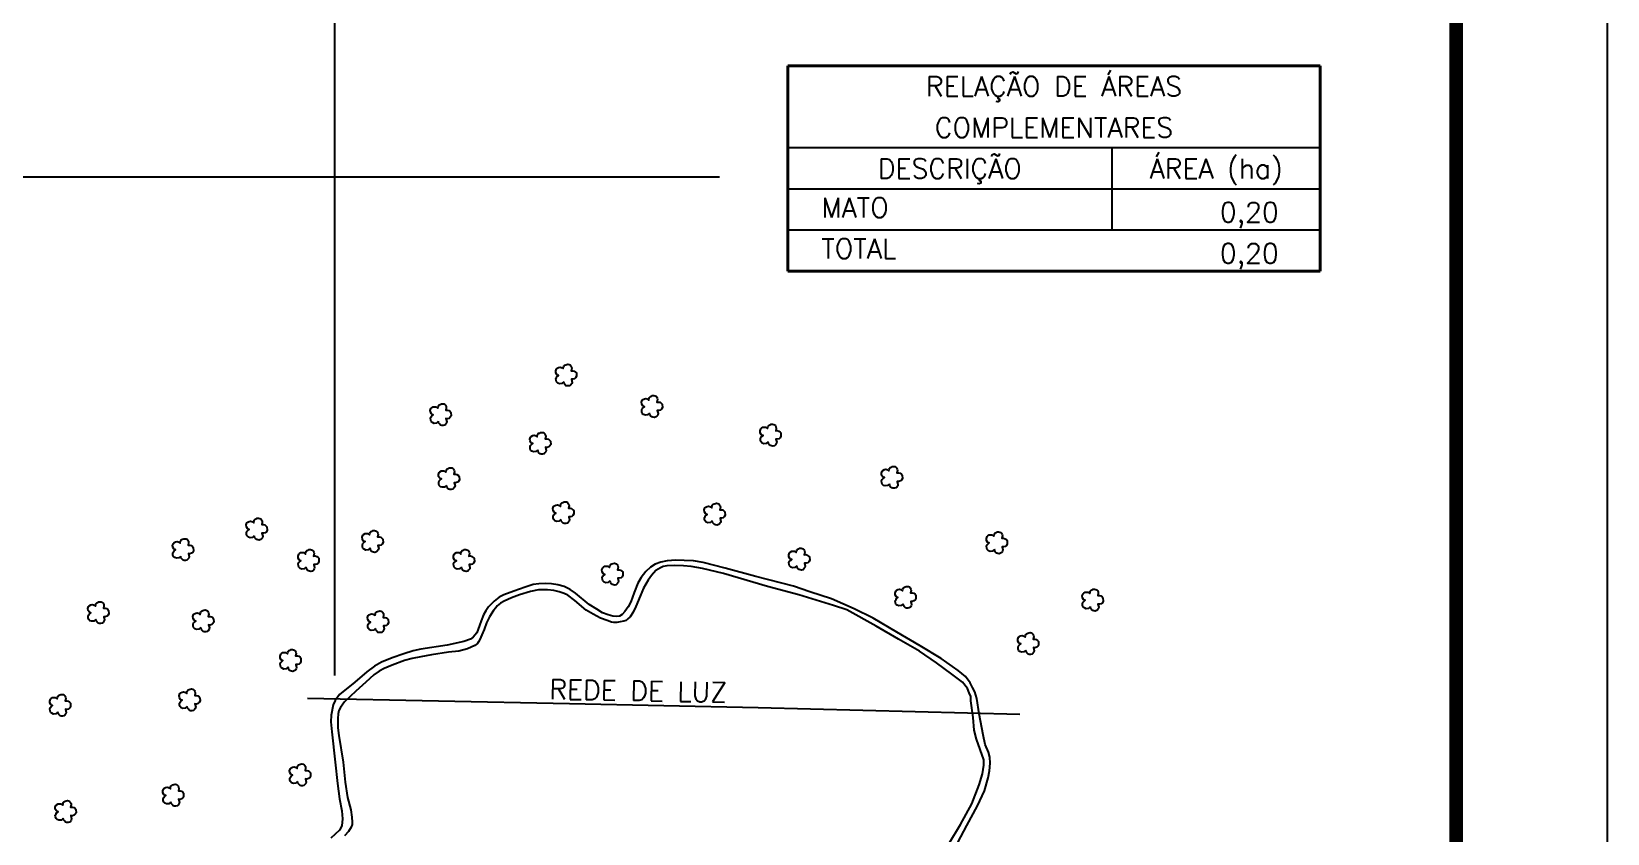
# Model space of a CAD drawing. Extents: x 758742 to 760842, y 7818487 to 7821457.
# Drawn here: x 759799 to 760842, y 7820266 to 7820796 of the extents above; entities that cross this region are included whole.
import ezdxf
from ezdxf.enums import TextEntityAlignment as Align

# ---------------------------------------------------------------- set-up
doc = ezdxf.new("R2010")
doc.units = 0
doc.header["$MEASUREMENT"] = 0
doc.linetypes.add('CONTINUO', pattern=[0])
doc.linetypes.add('LIN0', pattern=[0])
for name, color, linetype in [('0114000960', 1, 'Continuous'), ('0114000960008', 5, 'Continuous'), ('_SIMBOLO ARVORE', 118, 'Continuous'), ('MALHA', 8, 'Continuous'), ('MARGEM', 5, 'Continuous'), ('QUADRO_DE_AREAS_COMPLEMENTARES', 7, 'Continuous'), ('REDE_DE_LUZ', 6, 'Continuous')]:
    doc.layers.add(name, color=color, linetype=linetype)
doc.layers.add('TEXTO_DIVERSOS', color=7, linetype='Continuous', lineweight=5)
doc.styles.add('ROMANS', font='romans')
doc.styles.add('Simplex', font='simplex.shx')

msp = doc.modelspace()

# ---------------------------------------------------------------- linework, layer by layer
at = {"layer": '0114000960', "flags": 128}
msp.add_lwpolyline([(760410, 7820256.2), (760418, 7820271.1), (760424.9, 7820284.2), (760429.6, 7820294.2), (760432.1, 7820302.6), (760433, 7820307.3), (760433.3, 7820312.5), (760433.1, 7820316.4), (760432.2, 7820319.7), (760430.1, 7820324.8), (760428.8, 7820331.2), (760426.2, 7820345.1), (760424.6, 7820355.1), (760423.2, 7820359.6), (760421.8, 7820362.5), (760420.1, 7820365.6), (760417, 7820369.6), (760412.2, 7820373.6), (760401, 7820381.5), (760387.1, 7820389.9), (760371.7, 7820399.1), (760355.9, 7820408.2), (760343.4, 7820414.5), (760328.4, 7820421), (760314, 7820425.7), (760303.3, 7820429.4), (760278.3, 7820435.9), (760258.2, 7820441.3), (760243.6, 7820445.1), (760237.1, 7820446.2), (760231, 7820446.5), (760225.5, 7820446.6), (760219.8, 7820446.1), (760215.5, 7820445.2), (760211.9, 7820443.9), (760208.7, 7820442), (760205.7, 7820439.2), (760202.5, 7820435.2), (760200.4, 7820431.5), (760198, 7820425.2), (760195.7, 7820419), (760194, 7820415.8), (760191.7, 7820412.6), (760190, 7820410.8), (760188.2, 7820409.7), (760186.5, 7820409.4), (760183.9, 7820409.5), (760180.8, 7820410.4), (760177, 7820411.9), (760173.1, 7820414.3), (760168.2, 7820417.4), (760159.1, 7820424.7), (760155.5, 7820427.2), (760151.5, 7820429.1), (760147.5, 7820430.3), (760143.3, 7820430.9), (760139, 7820431.1), (760134.8, 7820431), (760131, 7820430.5), (760125.8, 7820428.8), (760118.2, 7820426.2), (760111.7, 7820423.7), (760108.7, 7820422.1), (760105.4, 7820419.5), (760101.6, 7820415.8), (760099.8, 7820413.1), (760098.2, 7820410.4), (760096.6, 7820406.6), (760095.5, 7820403.4), (760093.9, 7820398.6), (760091.5, 7820395.6), (760089.7, 7820394.4), (760085.3, 7820392.8), (760074.3, 7820390.4), (760056.7, 7820387.7), (760051.7, 7820386.6), (760045.5, 7820384.7), (760037.8, 7820382), (760030.7, 7820379.2), (760026.1, 7820376.6), (760021, 7820372.8), (760013.2, 7820366), (760003, 7820357.8), (760000.1, 7820353.9), (759998.8, 7820350.9), (759997.4, 7820344.1), (759997.2, 7820339.7), (759997.9, 7820333.1), (760000.2, 7820313.1), (760001.6, 7820298.9), (760002.9, 7820288.7), (760004.5, 7820280.9), (760005, 7820275.5), (760004.6, 7820270.9), (760003, 7820268), (759997.2, 7820262.7)], dxfattribs=at)
at = {"layer": '0114000960008', "linetype": 'ByBlock'}
msp.add_lwpolyline([(760406, 7820259), (760413.8, 7820271.8), (760421.2, 7820285.6), (760426.2, 7820298.1), (760428.4, 7820305.4), (760429.3, 7820311), (760429.1, 7820314.6), (760426.7, 7820321.5), (760424.4, 7820328.2), (760422.9, 7820334.2), (760422.2, 7820342.6), (760420.7, 7820353.5), (760420.5, 7820356.5), (760419.6, 7820358.9), (760418.3, 7820361.8), (760415.1, 7820365.9), (760408.1, 7820371.3), (760397.8, 7820378.8), (760386.6, 7820386.4), (760372.8, 7820394.4), (760358, 7820403), (760338.6, 7820413.8), (760329.7, 7820416.6), (760306.9, 7820423.7), (760286.1, 7820429.1), (760256.9, 7820437.8), (760243.2, 7820441.2), (760235.6, 7820442.5), (760230.5, 7820442.8), (760224.3, 7820443), (760219.4, 7820442.8), (760217, 7820442.4), (760215.3, 7820441.6), (760212.2, 7820439.7), (760209.3, 7820436.5), (760207.2, 7820433.5), (760204, 7820428.2), (760201.8, 7820422.8), (760199, 7820415.9), (760197.2, 7820412.2), (760195.2, 7820409.2), (760193.7, 7820407.8), (760192.5, 7820406.8), (760191, 7820406.3), (760188.7, 7820405.8), (760186.5, 7820405.4), (760184.5, 7820405.5), (760183, 7820405.7), (760180, 7820406.7), (760175.7, 7820408.2), (760170.8, 7820410.9), (760166.2, 7820413.5), (760158.7, 7820420), (760154, 7820423.5), (760151.5, 7820424.5), (760148.2, 7820425.7), (760144.7, 7820426.6), (760140.6, 7820427.1), (760137, 7820427.1), (760134.6, 7820426.9), (760129.4, 7820425.8), (760122, 7820423.7), (760116.8, 7820421.8), (760111.9, 7820419.6), (760109.4, 7820418.2), (760107.2, 7820416.5), (760106.3, 7820415.2), (760104.9, 7820413.3), (760102.3, 7820409.2), (760100.3, 7820405.1), (760098.7, 7820400.8), (760097.1, 7820397.3), (760095.9, 7820394.2), (760095, 7820392.7), (760094.2, 7820391.6), (760092.4, 7820390.1), (760087.6, 7820388), (760081.9, 7820386.5), (760075.1, 7820385.8), (760063.8, 7820384), (760056.7, 7820382.8), (760051, 7820381.7), (760046, 7820380.2), (760037.8, 7820377.2), (760032.5, 7820374.9), (760029.2, 7820373.3), (760025.8, 7820370.7), (760020.4, 7820366), (760013.9, 7820360.1), (760006.4, 7820352.9), (760003.7, 7820349.3), (760002.6, 7820347.2), (760002, 7820345), (760001.9, 7820342), (760001.9, 7820335.8), (760002.6, 7820330.6), (760005.5, 7820313.1), (760006.8, 7820299.8), (760008.3, 7820289.8), (760010.4, 7820281.5), (760011.1, 7820276.6), (760011.4, 7820273.4), (760011.4, 7820271.9), (760010.7, 7820270.1), (760009, 7820267.2), (760006.3, 7820264.3)], dxfattribs=at)
at = {"layer": '_SIMBOLO ARVORE', "linetype": 'CONTINUO'}
for points in [[(760151.3, 7820564.5, 0), (760150, 7820563.4, 0), (760148.5, 7820563.3, 0), (760147.3, 7820563.7, 0), (760146.5, 7820564.5, 0), (760146.2, 7820565.4, 0), (760146.1, 7820566.7, 0), (760146.5, 7820567.5, 0), (760147, 7820568.2, 0), (760147.9, 7820568.8, 0), (760147.3, 7820569, 0), (760146.8, 7820569.4, 0), (760146.1, 7820570.5, 0), (760146, 7820571.8, 0), (760146.5, 7820573.1, 0), (760147, 7820573.6, 0), (760147.9, 7820574.1, 0), (760148.9, 7820574.3, 0), (760149.6, 7820574.1, 0), (760150.3, 7820573.9, 0), (760150.9, 7820573.3, 0), (760151.1, 7820574.4, 0), (760151.3, 7820574.9, 0), (760151.8, 7820575.5, 0), (760152.6, 7820575.8, 0), (760153.3, 7820576.1, 0), (760154.1, 7820576.2, 0), (760154.9, 7820576.1, 0), (760155.6, 7820575.7, 0), (760156, 7820575.2, 0), (760156.4, 7820574.4, 0), (760156.6, 7820573.5, 0), (760156.2, 7820571.9, 0), (760157.4, 7820571.9, 0), (760158.3, 7820571.7, 0), (760159.2, 7820571, 0), (760159.7, 7820570.4, 0), (760159.8, 7820568.2, 0), (760159.2, 7820567.2, 0), (760158.5, 7820566.5, 0), (760157.4, 7820566.2, 0), (760156.4, 7820566.3, 0), (760156.9, 7820564.2, 0), (760156.7, 7820563.4, 0), (760156.1, 7820562.5, 0), (760155.4, 7820562, 0), (760154.5, 7820561.8, 0), (760153.5, 7820561.8, 0), (760152.8, 7820562, 0), (760152, 7820562.8, 0), (760151.5, 7820563.5, 0), (760151.3, 7820564.6, 0)], [(760068.3, 7820538.3, 0), (760067.1, 7820537.3, 0), (760065.5, 7820537.1, 0), (760064.4, 7820537.6, 0), (760063.6, 7820538.3, 0), (760063.3, 7820539.2, 0), (760063.2, 7820540.6, 0), (760063.6, 7820541.4, 0), (760064, 7820542, 0), (760065, 7820542.7, 0), (760064.4, 7820542.8, 0), (760063.8, 7820543.3, 0), (760063.1, 7820544.4, 0), (760063, 7820545.6, 0), (760063.5, 7820546.9, 0), (760064, 7820547.4, 0), (760064.9, 7820548, 0), (760065.9, 7820548.1, 0), (760066.7, 7820548, 0), (760067.3, 7820547.7, 0), (760068, 7820547.1, 0), (760068.2, 7820548.3, 0), (760068.4, 7820548.7, 0), (760068.9, 7820549.4, 0), (760069.6, 7820549.6, 0), (760070.4, 7820550, 0), (760071.2, 7820550.1, 0), (760072, 7820549.9, 0), (760072.6, 7820549.6, 0), (760073.1, 7820549.1, 0), (760073.5, 7820548.3, 0), (760073.6, 7820547.4, 0), (760073.3, 7820545.8, 0), (760074.4, 7820545.8, 0), (760075.3, 7820545.6, 0), (760076.2, 7820544.9, 0), (760076.7, 7820544.3, 0), (760076.8, 7820542.1, 0), (760076.3, 7820541.1, 0), (760075.6, 7820540.4, 0), (760074.4, 7820540.1, 0), (760073.4, 7820540.2, 0), (760074, 7820538.1, 0), (760073.7, 7820537.2, 0), (760073.1, 7820536.4, 0), (760072.5, 7820535.9, 0), (760071.5, 7820535.6, 0), (760070.6, 7820535.7, 0), (760069.9, 7820535.9, 0), (760069.1, 7820536.7, 0), (760068.5, 7820537.4, 0), (760068.4, 7820538.5, 0)], [(760208.1, 7820543.8, 0), (760206.8, 7820542.7, 0), (760205.3, 7820542.5, 0), (760204.1, 7820543, 0), (760203.3, 7820543.7, 0), (760203, 7820544.7, 0), (760202.9, 7820546, 0), (760203.3, 7820546.8, 0), (760203.8, 7820547.4, 0), (760204.7, 7820548.1, 0), (760204.1, 7820548.2, 0), (760203.6, 7820548.7, 0), (760202.9, 7820549.8, 0), (760202.8, 7820551, 0), (760203.3, 7820552.4, 0), (760203.8, 7820552.8, 0), (760204.7, 7820553.4, 0), (760205.7, 7820553.5, 0), (760206.5, 7820553.4, 0), (760207.1, 7820553.1, 0), (760207.7, 7820552.5, 0), (760207.9, 7820553.7, 0), (760208.1, 7820554.1, 0), (760208.6, 7820554.8, 0), (760209.4, 7820555.1, 0), (760210.1, 7820555.4, 0), (760210.9, 7820555.5, 0), (760211.7, 7820555.3, 0), (760212.4, 7820555, 0), (760212.8, 7820554.5, 0), (760213.2, 7820553.7, 0), (760213.4, 7820552.8, 0), (760213, 7820551.2, 0), (760214.2, 7820551.2, 0), (760215.1, 7820551, 0), (760216, 7820550.3, 0), (760216.5, 7820549.7, 0), (760216.6, 7820547.5, 0), (760216, 7820546.5, 0), (760215.3, 7820545.8, 0), (760214.2, 7820545.5, 0), (760213.2, 7820545.6, 0), (760213.7, 7820543.5, 0), (760213.5, 7820542.6, 0), (760212.9, 7820541.8, 0), (760212.2, 7820541.3, 0), (760211.3, 7820541, 0), (760210.3, 7820541.1, 0), (760209.6, 7820541.3, 0), (760208.8, 7820542.1, 0), (760208.3, 7820542.8, 0), (760208.1, 7820543.9, 0)], [(760134.2, 7820519.4, 0), (760132.9, 7820518.4, 0), (760131.3, 7820518.2, 0), (760130.2, 7820518.6, 0), (760129.4, 7820519.4, 0), (760129.1, 7820520.3, 0), (760129, 7820521.7, 0), (760129.4, 7820522.5, 0), (760129.9, 7820523.1, 0), (760130.8, 7820523.7, 0), (760130.2, 7820523.9, 0), (760129.6, 7820524.4, 0), (760129, 7820525.5, 0), (760128.8, 7820526.7, 0), (760129.3, 7820528, 0), (760129.8, 7820528.5, 0), (760130.8, 7820529.1, 0), (760131.7, 7820529.2, 0), (760132.5, 7820529.1, 0), (760133.1, 7820528.8, 0), (760133.8, 7820528.2, 0), (760134, 7820529.4, 0), (760134.2, 7820529.8, 0), (760134.7, 7820530.5, 0), (760135.4, 7820530.7, 0), (760136.2, 7820531.1, 0), (760137, 7820531.1, 0), (760137.8, 7820531, 0), (760138.4, 7820530.7, 0), (760138.9, 7820530.2, 0), (760139.3, 7820529.4, 0), (760139.5, 7820528.5, 0), (760139.1, 7820526.8, 0), (760140.2, 7820526.9, 0), (760141.2, 7820526.6, 0), (760142, 7820525.9, 0), (760142.5, 7820525.4, 0), (760142.7, 7820523.1, 0), (760142.1, 7820522.2, 0), (760141.4, 7820521.5, 0), (760140.3, 7820521.2, 0), (760139.3, 7820521.3, 0), (760139.8, 7820519.2, 0), (760139.5, 7820518.3, 0), (760138.9, 7820517.5, 0), (760138.3, 7820516.9, 0), (760137.3, 7820516.7, 0), (760136.4, 7820516.8, 0), (760135.7, 7820517, 0), (760134.9, 7820517.7, 0), (760134.4, 7820518.5, 0), (760134.2, 7820519.5, 0)], [(760286.5, 7820524.8, 0), (760285.3, 7820523.8, 0), (760283.7, 7820523.6, 0), (760282.6, 7820524, 0), (760281.8, 7820524.8, 0), (760281.4, 7820525.7, 0), (760281.4, 7820527.1, 0), (760281.8, 7820527.9, 0), (760282.2, 7820528.5, 0), (760283.2, 7820529.1, 0), (760282.6, 7820529.3, 0), (760282, 7820529.8, 0), (760281.3, 7820530.9, 0), (760281.2, 7820532.1, 0), (760281.7, 7820533.4, 0), (760282.2, 7820533.9, 0), (760283.1, 7820534.5, 0), (760284.1, 7820534.6, 0), (760284.9, 7820534.5, 0), (760285.5, 7820534.2, 0), (760286.2, 7820533.6, 0), (760286.4, 7820534.8, 0), (760286.6, 7820535.2, 0), (760287.1, 7820535.9, 0), (760287.8, 7820536.1, 0), (760288.6, 7820536.5, 0), (760289.4, 7820536.5, 0), (760290.2, 7820536.4, 0), (760290.8, 7820536.1, 0), (760291.3, 7820535.6, 0), (760291.7, 7820534.8, 0), (760291.8, 7820533.9, 0), (760291.5, 7820532.2, 0), (760292.6, 7820532.3, 0), (760293.5, 7820532, 0), (760294.4, 7820531.3, 0), (760294.9, 7820530.8, 0), (760295, 7820528.6, 0), (760294.5, 7820527.6, 0), (760293.8, 7820526.9, 0), (760292.6, 7820526.6, 0), (760291.6, 7820526.7, 0), (760292.2, 7820524.6, 0), (760291.9, 7820523.7, 0), (760291.3, 7820522.9, 0), (760290.7, 7820522.3, 0), (760289.7, 7820522.1, 0), (760288.8, 7820522.2, 0), (760288.1, 7820522.4, 0), (760287.3, 7820523.2, 0), (760286.7, 7820523.9, 0), (760286.6, 7820524.9, 0)], [(760366.8, 7820496.9, 0), (760365.5, 7820495.9, 0), (760364, 7820495.7, 0), (760362.8, 7820496.1, 0), (760362, 7820496.9, 0), (760361.7, 7820497.8, 0), (760361.6, 7820499.1, 0), (760362, 7820500, 0), (760362.5, 7820500.6, 0), (760363.4, 7820501.2, 0), (760362.8, 7820501.4, 0), (760362.2, 7820501.9, 0), (760361.6, 7820502.9, 0), (760361.5, 7820504.2, 0), (760361.9, 7820505.5, 0), (760362.4, 7820506, 0), (760363.4, 7820506.5, 0), (760364.4, 7820506.7, 0), (760365.1, 7820506.6, 0), (760365.8, 7820506.3, 0), (760366.4, 7820505.7, 0), (760366.6, 7820506.8, 0), (760366.8, 7820507.3, 0), (760367.3, 7820507.9, 0), (760368.1, 7820508.2, 0), (760368.8, 7820508.5, 0), (760369.6, 7820508.6, 0), (760370.4, 7820508.5, 0), (760371, 7820508.2, 0), (760371.5, 7820507.6, 0), (760371.9, 7820506.8, 0), (760372.1, 7820505.9, 0), (760371.7, 7820504.3, 0), (760372.8, 7820504.3, 0), (760373.8, 7820504.1, 0), (760374.7, 7820503.4, 0), (760375.1, 7820502.8, 0), (760375.3, 7820500.6, 0), (760374.7, 7820499.6, 0), (760374, 7820499, 0), (760372.9, 7820498.7, 0), (760371.9, 7820498.7, 0), (760372.4, 7820496.7, 0), (760372.2, 7820495.8, 0), (760371.6, 7820494.9, 0), (760370.9, 7820494.4, 0), (760370, 7820494.2, 0), (760369, 7820494.2, 0), (760368.3, 7820494.4, 0), (760367.5, 7820495.2, 0), (760367, 7820495.9, 0), (760366.8, 7820497, 0)], [(760073.8, 7820496, 0), (760072.5, 7820495, 0), (760070.9, 7820494.8, 0), (760069.8, 7820495.2, 0), (760069, 7820496, 0), (760068.7, 7820496.9, 0), (760068.6, 7820498.2, 0), (760069, 7820499.1, 0), (760069.5, 7820499.7, 0), (760070.4, 7820500.3, 0), (760069.8, 7820500.5, 0), (760069.2, 7820501, 0), (760068.5, 7820502, 0), (760068.4, 7820503.3, 0), (760068.9, 7820504.6, 0), (760069.4, 7820505.1, 0), (760070.4, 7820505.6, 0), (760071.3, 7820505.8, 0), (760072.1, 7820505.7, 0), (760072.7, 7820505.4, 0), (760073.4, 7820504.8, 0), (760073.6, 7820505.9, 0), (760073.8, 7820506.4, 0), (760074.3, 7820507, 0), (760075, 7820507.3, 0), (760075.8, 7820507.6, 0), (760076.6, 7820507.7, 0), (760077.4, 7820507.6, 0), (760078, 7820507.3, 0), (760078.5, 7820506.7, 0), (760078.9, 7820505.9, 0), (760079.1, 7820505, 0), (760078.7, 7820503.4, 0), (760079.8, 7820503.4, 0), (760080.7, 7820503.2, 0), (760081.6, 7820502.5, 0), (760082.1, 7820501.9, 0), (760082.3, 7820499.7, 0), (760081.7, 7820498.7, 0), (760081, 7820498.1, 0), (760079.8, 7820497.8, 0), (760078.8, 7820497.8, 0), (760079.4, 7820495.8, 0), (760079.1, 7820494.9, 0), (760078.5, 7820494, 0), (760077.9, 7820493.5, 0), (760076.9, 7820493.3, 0), (760076, 7820493.3, 0), (760075.3, 7820493.5, 0), (760074.5, 7820494.3, 0), (760074, 7820495, 0), (760073.8, 7820496.1, 0)], [(760149.5, 7820473.5, 0), (760148.2, 7820472.4, 0), (760146.7, 7820472.2, 0), (760145.5, 7820472.7, 0), (760144.7, 7820473.5, 0), (760144.4, 7820474.4, 0), (760144.3, 7820475.7, 0), (760144.7, 7820476.5, 0), (760145.2, 7820477.2, 0), (760146.1, 7820477.8, 0), (760145.5, 7820478, 0), (760145, 7820478.4, 0), (760144.3, 7820479.5, 0), (760144.2, 7820480.8, 0), (760144.6, 7820482.1, 0), (760145.2, 7820482.5, 0), (760146.1, 7820483.1, 0), (760147.1, 7820483.2, 0), (760147.8, 7820483.1, 0), (760148.5, 7820482.8, 0), (760149.1, 7820482.2, 0), (760149.3, 7820483.4, 0), (760149.5, 7820483.9, 0), (760150, 7820484.5, 0), (760150.8, 7820484.8, 0), (760151.5, 7820485.1, 0), (760152.3, 7820485.2, 0), (760153.1, 7820485.1, 0), (760153.7, 7820484.7, 0), (760154.2, 7820484.2, 0), (760154.6, 7820483.4, 0), (760154.8, 7820482.5, 0), (760154.4, 7820480.9, 0), (760155.5, 7820480.9, 0), (760156.5, 7820480.7, 0), (760157.4, 7820480, 0), (760157.9, 7820479.4, 0), (760158, 7820477.2, 0), (760157.4, 7820476.2, 0), (760156.7, 7820475.5, 0), (760155.6, 7820475.2, 0), (760154.6, 7820475.3, 0), (760155.1, 7820473.2, 0), (760154.9, 7820472.4, 0), (760154.3, 7820471.5, 0), (760153.6, 7820471, 0), (760152.7, 7820470.8, 0), (760151.7, 7820470.8, 0), (760151, 7820471, 0), (760150.2, 7820471.8, 0), (760149.7, 7820472.5, 0), (760149.5, 7820473.6, 0)], [(760249.6, 7820472.6, 0), (760248.3, 7820471.5, 0), (760246.7, 7820471.3, 0), (760245.6, 7820471.8, 0), (760244.8, 7820472.6, 0), (760244.5, 7820473.5, 0), (760244.4, 7820474.8, 0), (760244.8, 7820475.6, 0), (760245.3, 7820476.3, 0), (760246.2, 7820476.9, 0), (760245.6, 7820477.1, 0), (760245, 7820477.5, 0), (760244.4, 7820478.6, 0), (760244.2, 7820479.9, 0), (760244.7, 7820481.2, 0), (760245.2, 7820481.6, 0), (760246.2, 7820482.2, 0), (760247.1, 7820482.3, 0), (760247.9, 7820482.2, 0), (760248.5, 7820481.9, 0), (760249.2, 7820481.3, 0), (760249.4, 7820482.5, 0), (760249.6, 7820483, 0), (760250.1, 7820483.6, 0), (760250.9, 7820483.9, 0), (760251.6, 7820484.2, 0), (760252.4, 7820484.3, 0), (760253.2, 7820484.2, 0), (760253.8, 7820483.8, 0), (760254.3, 7820483.3, 0), (760254.7, 7820482.5, 0), (760254.9, 7820481.6, 0), (760254.5, 7820480, 0), (760255.6, 7820480, 0), (760256.6, 7820479.8, 0), (760257.4, 7820479.1, 0), (760257.9, 7820478.5, 0), (760258.1, 7820476.3, 0), (760257.5, 7820475.3, 0), (760256.8, 7820474.6, 0), (760255.7, 7820474.3, 0), (760254.7, 7820474.4, 0), (760255.2, 7820472.3, 0), (760254.9, 7820471.5, 0), (760254.3, 7820470.6, 0), (760253.7, 7820470.1, 0), (760252.7, 7820469.8, 0), (760251.8, 7820469.9, 0), (760251.1, 7820470.1, 0), (760250.3, 7820470.9, 0), (760249.8, 7820471.6, 0), (760249.6, 7820472.7, 0)], [(759946.6, 7820462.7, 0), (759945.4, 7820461.6, 0), (759943.8, 7820461.4, 0), (759942.7, 7820461.9, 0), (759941.9, 7820462.7, 0), (759941.5, 7820463.6, 0), (759941.4, 7820464.9, 0), (759941.9, 7820465.7, 0), (759942.3, 7820466.3, 0), (759943.2, 7820467, 0), (759942.7, 7820467.1, 0), (759942.1, 7820467.6, 0), (759941.4, 7820468.7, 0), (759941.3, 7820469.9, 0), (759941.8, 7820471.3, 0), (759942.3, 7820471.7, 0), (759943.2, 7820472.3, 0), (759944.2, 7820472.4, 0), (759945, 7820472.3, 0), (759945.6, 7820472, 0), (759946.3, 7820471.4, 0), (759946.5, 7820472.6, 0), (759946.6, 7820473, 0), (759947.2, 7820473.7, 0), (759947.9, 7820474, 0), (759948.6, 7820474.3, 0), (759949.5, 7820474.4, 0), (759950.2, 7820474.2, 0), (759950.9, 7820473.9, 0), (759951.4, 7820473.4, 0), (759951.8, 7820472.6, 0), (759951.9, 7820471.7, 0), (759951.6, 7820470.1, 0), (759952.7, 7820470.1, 0), (759953.6, 7820469.9, 0), (759954.5, 7820469.2, 0), (759955, 7820468.6, 0), (759955.1, 7820466.4, 0), (759954.6, 7820465.4, 0), (759953.9, 7820464.7, 0), (759952.7, 7820464.4, 0), (759951.7, 7820464.5, 0), (759952.2, 7820462.4, 0), (759952, 7820461.5, 0), (759951.4, 7820460.7, 0), (759950.7, 7820460.2, 0), (759949.8, 7820459.9, 0), (759948.9, 7820460, 0), (759948.2, 7820460.2, 0), (759947.4, 7820461, 0), (759946.8, 7820461.7, 0), (759946.7, 7820462.8, 0)], [(760023.3, 7820454.5, 0), (760022, 7820453.5, 0), (760020.4, 7820453.3, 0), (760019.3, 7820453.8, 0), (760018.5, 7820454.5, 0), (760018.2, 7820455.4, 0), (760018.1, 7820456.8, 0), (760018.5, 7820457.6, 0), (760019, 7820458.2, 0), (760019.9, 7820458.9, 0), (760019.3, 7820459, 0), (760018.7, 7820459.5, 0), (760018.1, 7820460.6, 0), (760017.9, 7820461.8, 0), (760018.4, 7820463.1, 0), (760018.9, 7820463.6, 0), (760019.9, 7820464.2, 0), (760020.8, 7820464.3, 0), (760021.6, 7820464.2, 0), (760022.2, 7820463.9, 0), (760022.9, 7820463.3, 0), (760023.1, 7820464.5, 0), (760023.3, 7820464.9, 0), (760023.8, 7820465.6, 0), (760024.5, 7820465.8, 0), (760025.3, 7820466.2, 0), (760026.1, 7820466.3, 0), (760026.9, 7820466.1, 0), (760027.5, 7820465.8, 0), (760028, 7820465.3, 0), (760028.4, 7820464.5, 0), (760028.6, 7820463.6, 0), (760028.2, 7820462, 0), (760029.3, 7820462, 0), (760030.3, 7820461.8, 0), (760031.1, 7820461.1, 0), (760031.6, 7820460.5, 0), (760031.8, 7820458.3, 0), (760031.2, 7820457.3, 0), (760030.5, 7820456.6, 0), (760029.4, 7820456.3, 0), (760028.4, 7820456.4, 0), (760028.9, 7820454.3, 0), (760028.6, 7820453.4, 0), (760028, 7820452.6, 0), (760027.4, 7820452.1, 0), (760026.4, 7820451.8, 0), (760025.5, 7820451.9, 0), (760024.8, 7820452.1, 0), (760024, 7820452.9, 0), (760023.5, 7820453.6, 0), (760023.3, 7820454.7, 0)], [(759897.9, 7820449.1, 0), (759896.7, 7820448.1, 0), (759895.1, 7820447.9, 0), (759894, 7820448.4, 0), (759893.2, 7820449.1, 0), (759892.8, 7820450, 0), (759892.8, 7820451.4, 0), (759893.2, 7820452.2, 0), (759893.6, 7820452.8, 0), (759894.6, 7820453.4, 0), (759894, 7820453.6, 0), (759893.4, 7820454.1, 0), (759892.7, 7820455.2, 0), (759892.6, 7820456.4, 0), (759893.1, 7820457.7, 0), (759893.6, 7820458.2, 0), (759894.5, 7820458.8, 0), (759895.5, 7820458.9, 0), (759896.3, 7820458.8, 0), (759896.9, 7820458.5, 0), (759897.6, 7820457.9, 0), (759897.8, 7820459.1, 0), (759898, 7820459.5, 0), (759898.5, 7820460.2, 0), (759899.2, 7820460.4, 0), (759900, 7820460.8, 0), (759900.8, 7820460.8, 0), (759901.6, 7820460.7, 0), (759902.2, 7820460.4, 0), (759902.7, 7820459.9, 0), (759903.1, 7820459.1, 0), (759903.2, 7820458.2, 0), (759902.9, 7820456.6, 0), (759904, 7820456.6, 0), (759904.9, 7820456.3, 0), (759905.8, 7820455.6, 0), (759906.3, 7820455.1, 0), (759906.4, 7820452.9, 0), (759905.9, 7820451.9, 0), (759905.2, 7820451.2, 0), (759904, 7820450.9, 0), (759903, 7820451, 0), (759903.6, 7820448.9, 0), (759903.3, 7820448, 0), (759902.7, 7820447.2, 0), (759902.1, 7820446.7, 0), (759901.1, 7820446.4, 0), (759900.2, 7820446.5, 0), (759899.5, 7820446.7, 0), (759898.7, 7820447.5, 0), (759898.1, 7820448.2, 0), (759898, 7820449.2, 0)], [(760436.2, 7820453.6, 0), (760435, 7820452.6, 0), (760433.4, 7820452.4, 0), (760432.2, 7820452.9, 0), (760431.4, 7820453.6, 0), (760431.1, 7820454.5, 0), (760431, 7820455.9, 0), (760431.5, 7820456.7, 0), (760431.9, 7820457.3, 0), (760432.8, 7820458, 0), (760432.2, 7820458.1, 0), (760431.7, 7820458.6, 0), (760431, 7820459.7, 0), (760430.9, 7820460.9, 0), (760431.4, 7820462.2, 0), (760431.9, 7820462.7, 0), (760432.8, 7820463.3, 0), (760433.8, 7820463.4, 0), (760434.6, 7820463.3, 0), (760435.2, 7820463, 0), (760435.9, 7820462.4, 0), (760436.1, 7820463.6, 0), (760436.2, 7820464, 0), (760436.7, 7820464.7, 0), (760437.5, 7820464.9, 0), (760438.2, 7820465.3, 0), (760439, 7820465.3, 0), (760439.8, 7820465.2, 0), (760440.5, 7820464.9, 0), (760440.9, 7820464.4, 0), (760441.3, 7820463.6, 0), (760441.5, 7820462.7, 0), (760441.1, 7820461.1, 0), (760442.3, 7820461.1, 0), (760443.2, 7820460.8, 0), (760444.1, 7820460.2, 0), (760444.6, 7820459.6, 0), (760444.7, 7820457.4, 0), (760444.2, 7820456.4, 0), (760443.4, 7820455.7, 0), (760442.3, 7820455.4, 0), (760441.3, 7820455.5, 0), (760441.8, 7820453.4, 0), (760441.6, 7820452.5, 0), (760441, 7820451.7, 0), (760440.3, 7820451.2, 0), (760439.4, 7820450.9, 0), (760438.5, 7820451, 0), (760437.8, 7820451.2, 0), (760437, 7820452, 0), (760436.4, 7820452.7, 0), (760436.2, 7820453.8, 0)], [(759980.9, 7820441.9, 0), (759979.6, 7820440.9, 0), (759978.1, 7820440.7, 0), (759976.9, 7820441.1, 0), (759976.1, 7820441.9, 0), (759975.8, 7820442.8, 0), (759975.7, 7820444.2, 0), (759976.1, 7820445, 0), (759976.6, 7820445.6, 0), (759977.5, 7820446.2, 0), (759976.9, 7820446.4, 0), (759976.4, 7820446.9, 0), (759975.7, 7820448, 0), (759975.6, 7820449.2, 0), (759976, 7820450.5, 0), (759976.6, 7820451, 0), (759977.5, 7820451.6, 0), (759978.5, 7820451.7, 0), (759979.2, 7820451.6, 0), (759979.9, 7820451.3, 0), (759980.5, 7820450.7, 0), (759980.7, 7820451.9, 0), (759980.9, 7820452.3, 0), (759981.4, 7820453, 0), (759982.2, 7820453.2, 0), (759982.9, 7820453.6, 0), (759983.7, 7820453.6, 0), (759984.5, 7820453.5, 0), (759985.1, 7820453.2, 0), (759985.6, 7820452.7, 0), (759986, 7820451.9, 0), (759986.2, 7820451, 0), (759985.8, 7820449.3, 0), (759986.9, 7820449.4, 0), (759987.9, 7820449.1, 0), (759988.8, 7820448.4, 0), (759989.3, 7820447.9, 0), (759989.4, 7820445.7, 0), (759988.8, 7820444.7, 0), (759988.1, 7820444, 0), (759987, 7820443.7, 0), (759986, 7820443.8, 0), (759986.5, 7820441.7, 0), (759986.3, 7820440.8, 0), (759985.7, 7820440, 0), (759985, 7820439.4, 0), (759984.1, 7820439.2, 0), (759983.1, 7820439.3, 0), (759982.4, 7820439.5, 0), (759981.6, 7820440.3, 0), (759981.1, 7820441, 0), (759980.9, 7820442, 0)], [(760083.7, 7820441.9, 0), (760082.4, 7820440.9, 0), (760080.8, 7820440.7, 0), (760079.7, 7820441.1, 0), (760078.9, 7820441.9, 0), (760078.6, 7820442.8, 0), (760078.5, 7820444.2, 0), (760078.9, 7820445, 0), (760079.4, 7820445.6, 0), (760080.3, 7820446.2, 0), (760079.7, 7820446.4, 0), (760079.1, 7820446.9, 0), (760078.5, 7820448, 0), (760078.3, 7820449.2, 0), (760078.8, 7820450.5, 0), (760079.3, 7820451, 0), (760080.3, 7820451.6, 0), (760081.2, 7820451.7, 0), (760082, 7820451.6, 0), (760082.6, 7820451.3, 0), (760083.3, 7820450.7, 0), (760083.5, 7820451.9, 0), (760083.7, 7820452.3, 0), (760084.2, 7820453, 0), (760085, 7820453.2, 0), (760085.7, 7820453.6, 0), (760086.5, 7820453.6, 0), (760087.3, 7820453.5, 0), (760087.9, 7820453.2, 0), (760088.4, 7820452.7, 0), (760088.8, 7820451.9, 0), (760089, 7820451, 0), (760088.6, 7820449.3, 0), (760089.7, 7820449.4, 0), (760090.7, 7820449.1, 0), (760091.5, 7820448.4, 0), (760092, 7820447.9, 0), (760092.2, 7820445.7, 0), (760091.6, 7820444.7, 0), (760090.9, 7820444, 0), (760089.8, 7820443.7, 0), (760088.8, 7820443.8, 0), (760089.3, 7820441.7, 0), (760089.1, 7820440.8, 0), (760088.4, 7820440, 0), (760087.8, 7820439.4, 0), (760086.8, 7820439.2, 0), (760085.9, 7820439.3, 0), (760085.2, 7820439.5, 0), (760084.4, 7820440.3, 0), (760083.9, 7820441, 0), (760083.7, 7820442, 0)], [(760305.5, 7820442.8, 0), (760304.2, 7820441.8, 0), (760302.6, 7820441.6, 0), (760301.5, 7820442, 0), (760300.7, 7820442.8, 0), (760300.4, 7820443.7, 0), (760300.3, 7820445.1, 0), (760300.7, 7820445.9, 0), (760301.2, 7820446.5, 0), (760302.1, 7820447.1, 0), (760301.5, 7820447.3, 0), (760300.9, 7820447.8, 0), (760300.3, 7820448.9, 0), (760300.1, 7820450.1, 0), (760300.6, 7820451.4, 0), (760301.1, 7820451.9, 0), (760302.1, 7820452.5, 0), (760303, 7820452.6, 0), (760303.8, 7820452.5, 0), (760304.4, 7820452.2, 0), (760305.1, 7820451.6, 0), (760305.3, 7820452.8, 0), (760305.5, 7820453.2, 0), (760306, 7820453.9, 0), (760306.8, 7820454.1, 0), (760307.5, 7820454.5, 0), (760308.3, 7820454.5, 0), (760309.1, 7820454.4, 0), (760309.7, 7820454.1, 0), (760310.2, 7820453.6, 0), (760310.6, 7820452.8, 0), (760310.8, 7820451.9, 0), (760310.4, 7820450.2, 0), (760311.5, 7820450.3, 0), (760312.5, 7820450, 0), (760313.3, 7820449.3, 0), (760313.8, 7820448.8, 0), (760314, 7820446.6, 0), (760313.4, 7820445.6, 0), (760312.7, 7820444.9, 0), (760311.6, 7820444.6, 0), (760310.6, 7820444.7, 0), (760311.1, 7820442.6, 0), (760310.9, 7820441.7, 0), (760310.2, 7820440.9, 0), (760309.6, 7820440.3, 0), (760308.6, 7820440.1, 0), (760307.7, 7820440.2, 0), (760307, 7820440.4, 0), (760306.2, 7820441.2, 0), (760305.7, 7820441.9, 0), (760305.5, 7820442.9, 0)], [(760181.9, 7820432.9, 0), (760180.7, 7820431.9, 0), (760179.1, 7820431.7, 0), (760178, 7820432.1, 0), (760177.2, 7820432.9, 0), (760176.9, 7820433.8, 0), (760176.8, 7820435.1, 0), (760177.2, 7820436, 0), (760177.7, 7820436.6, 0), (760178.6, 7820437.2, 0), (760178, 7820437.4, 0), (760177.4, 7820437.9, 0), (760176.7, 7820438.9, 0), (760176.6, 7820440.2, 0), (760177.1, 7820441.5, 0), (760177.6, 7820442, 0), (760178.5, 7820442.6, 0), (760179.5, 7820442.7, 0), (760180.3, 7820442.6, 0), (760180.9, 7820442.3, 0), (760181.6, 7820441.7, 0), (760181.8, 7820442.8, 0), (760182, 7820443.3, 0), (760182.5, 7820443.9, 0), (760183.2, 7820444.2, 0), (760184, 7820444.5, 0), (760184.8, 7820444.6, 0), (760185.6, 7820444.5, 0), (760186.2, 7820444.2, 0), (760186.7, 7820443.7, 0), (760187.1, 7820442.9, 0), (760187.3, 7820441.9, 0), (760186.9, 7820440.3, 0), (760188, 7820440.3, 0), (760188.9, 7820440.1, 0), (760189.8, 7820439.4, 0), (760190.3, 7820438.9, 0), (760190.4, 7820436.6, 0), (760189.9, 7820435.6, 0), (760189.2, 7820435, 0), (760188, 7820434.7, 0), (760187, 7820434.8, 0), (760187.6, 7820432.7, 0), (760187.3, 7820431.8, 0), (760186.7, 7820431, 0), (760186.1, 7820430.4, 0), (760185.1, 7820430.2, 0), (760184.2, 7820430.3, 0), (760183.5, 7820430.5, 0), (760182.7, 7820431.2, 0), (760182.2, 7820432, 0), (760182, 7820433, 0)], [(760375.8, 7820417.6, 0), (760374.6, 7820416.6, 0), (760373, 7820416.4, 0), (760371.8, 7820416.8, 0), (760371, 7820417.6, 0), (760370.7, 7820418.5, 0), (760370.6, 7820419.8, 0), (760371.1, 7820420.7, 0), (760371.5, 7820421.3, 0), (760372.4, 7820421.9, 0), (760371.8, 7820422.1, 0), (760371.3, 7820422.6, 0), (760370.6, 7820423.6, 0), (760370.5, 7820424.9, 0), (760371, 7820426.2, 0), (760371.5, 7820426.7, 0), (760372.4, 7820427.2, 0), (760373.4, 7820427.4, 0), (760374.2, 7820427.3, 0), (760374.8, 7820427, 0), (760375.4, 7820426.4, 0), (760375.6, 7820427.5, 0), (760375.8, 7820428, 0), (760376.3, 7820428.6, 0), (760377.1, 7820428.9, 0), (760377.8, 7820429.2, 0), (760378.6, 7820429.3, 0), (760379.4, 7820429.2, 0), (760380.1, 7820428.9, 0), (760380.5, 7820428.4, 0), (760380.9, 7820427.5, 0), (760381.1, 7820426.6, 0), (760380.7, 7820425, 0), (760381.9, 7820425, 0), (760382.8, 7820424.8, 0), (760383.7, 7820424.1, 0), (760384.2, 7820423.5, 0), (760384.3, 7820421.3, 0), (760383.8, 7820420.3, 0), (760383, 7820419.7, 0), (760381.9, 7820419.4, 0), (760380.9, 7820419.4, 0), (760381.4, 7820417.4, 0), (760381.2, 7820416.5, 0), (760380.6, 7820415.6, 0), (760379.9, 7820415.1, 0), (760379, 7820414.9, 0), (760378, 7820414.9, 0), (760377.3, 7820415.1, 0), (760376.5, 7820415.9, 0), (760376, 7820416.6, 0), (760375.8, 7820417.7, 0)], [(760499.6, 7820415.7, 0), (760498.4, 7820414.7, 0), (760496.8, 7820414.5, 0), (760495.7, 7820415, 0), (760494.9, 7820415.7, 0), (760494.5, 7820416.6, 0), (760494.4, 7820418, 0), (760494.9, 7820418.8, 0), (760495.3, 7820419.4, 0), (760496.2, 7820420.1, 0), (760495.7, 7820420.2, 0), (760495.1, 7820420.7, 0), (760494.4, 7820421.8, 0), (760494.3, 7820423, 0), (760494.8, 7820424.4, 0), (760495.3, 7820424.8, 0), (760496.2, 7820425.4, 0), (760497.2, 7820425.5, 0), (760498, 7820425.4, 0), (760498.6, 7820425.1, 0), (760499.3, 7820424.5, 0), (760499.5, 7820425.7, 0), (760499.6, 7820426.1, 0), (760500.1, 7820426.8, 0), (760500.9, 7820427.1, 0), (760501.6, 7820427.4, 0), (760502.5, 7820427.5, 0), (760503.2, 7820427.3, 0), (760503.9, 7820427, 0), (760504.3, 7820426.5, 0), (760504.8, 7820425.7, 0), (760504.9, 7820424.8, 0), (760504.5, 7820423.2, 0), (760505.7, 7820423.2, 0), (760506.6, 7820423, 0), (760507.5, 7820422.3, 0), (760508, 7820421.7, 0), (760508.1, 7820419.5, 0), (760507.6, 7820418.5, 0), (760506.8, 7820417.8, 0), (760505.7, 7820417.5, 0), (760504.7, 7820417.6, 0), (760505.2, 7820415.5, 0), (760505, 7820414.6, 0), (760504.4, 7820413.8, 0), (760503.7, 7820413.3, 0), (760502.8, 7820413, 0), (760501.9, 7820413.1, 0), (760501.2, 7820413.3, 0), (760500.4, 7820414.1, 0), (760499.8, 7820414.8, 0), (760499.7, 7820415.9, 0)], [(759841.9, 7820407.4, 0), (759840.6, 7820406.3, 0), (759839, 7820406.2, 0), (759837.9, 7820406.6, 0), (759837.1, 7820407.4, 0), (759836.8, 7820408.3, 0), (759836.7, 7820409.6, 0), (759837.1, 7820410.5, 0), (759837.6, 7820411.1, 0), (759838.5, 7820411.7, 0), (759837.9, 7820411.9, 0), (759837.3, 7820412.4, 0), (759836.7, 7820413.4, 0), (759836.5, 7820414.7, 0), (759837, 7820416, 0), (759837.5, 7820416.5, 0), (759838.5, 7820417, 0), (759839.4, 7820417.2, 0), (759840.2, 7820417, 0), (759840.8, 7820416.8, 0), (759841.5, 7820416.2, 0), (759841.7, 7820417.3, 0), (759841.9, 7820417.8, 0), (759842.4, 7820418.4, 0), (759843.1, 7820418.7, 0), (759843.9, 7820419, 0), (759844.7, 7820419.1, 0), (759845.5, 7820419, 0), (759846.1, 7820418.6, 0), (759846.6, 7820418.1, 0), (759847, 7820417.3, 0), (759847.2, 7820416.4, 0), (759846.8, 7820414.8, 0), (759847.9, 7820414.8, 0), (759848.9, 7820414.6, 0), (759849.7, 7820413.9, 0), (759850.2, 7820413.3, 0), (759850.4, 7820411.1, 0), (759849.8, 7820410.1, 0), (759849.1, 7820409.5, 0), (759848, 7820409.1, 0), (759847, 7820409.2, 0), (759847.5, 7820407.2, 0), (759847.2, 7820406.3, 0), (759846.6, 7820405.4, 0), (759846, 7820404.9, 0), (759845, 7820404.7, 0), (759844.1, 7820404.7, 0), (759843.4, 7820404.9, 0), (759842.6, 7820405.7, 0), (759842.1, 7820406.4, 0), (759841.9, 7820407.5, 0)], [(759911.3, 7820402, 0), (759910, 7820400.9, 0), (759908.5, 7820400.8, 0), (759907.3, 7820401.2, 0), (759906.5, 7820402, 0), (759906.2, 7820402.9, 0), (759906.1, 7820404.2, 0), (759906.5, 7820405.1, 0), (759907, 7820405.7, 0), (759907.9, 7820406.3, 0), (759907.3, 7820406.5, 0), (759906.8, 7820406.9, 0), (759906.1, 7820408, 0), (759906, 7820409.3, 0), (759906.5, 7820410.6, 0), (759907, 7820411.1, 0), (759907.9, 7820411.6, 0), (759908.9, 7820411.8, 0), (759909.6, 7820411.6, 0), (759910.3, 7820411.4, 0), (759910.9, 7820410.8, 0), (759911.1, 7820411.9, 0), (759911.3, 7820412.4, 0), (759911.8, 7820413, 0), (759912.6, 7820413.3, 0), (759913.3, 7820413.6, 0), (759914.1, 7820413.7, 0), (759914.9, 7820413.6, 0), (759915.6, 7820413.2, 0), (759916, 7820412.7, 0), (759916.4, 7820411.9, 0), (759916.6, 7820411, 0), (759916.2, 7820409.4, 0), (759917.4, 7820409.4, 0), (759918.3, 7820409.2, 0), (759919.2, 7820408.5, 0), (759919.7, 7820407.9, 0), (759919.8, 7820405.7, 0), (759919.2, 7820404.7, 0), (759918.5, 7820404, 0), (759917.4, 7820403.7, 0), (759916.4, 7820403.8, 0), (759916.9, 7820401.8, 0), (759916.7, 7820400.9, 0), (759916.1, 7820400, 0), (759915.4, 7820399.5, 0), (759914.5, 7820399.3, 0), (759913.5, 7820399.3, 0), (759912.8, 7820399.5, 0), (759912, 7820400.3, 0), (759911.5, 7820401, 0), (759911.3, 7820402.1, 0)], [(760026.9, 7820401.4, 0), (760025.6, 7820400.3, 0), (760024, 7820400.2, 0), (760022.9, 7820400.6, 0), (760022.1, 7820401.4, 0), (760021.8, 7820402.3, 0), (760021.7, 7820403.6, 0), (760022.1, 7820404.5, 0), (760022.6, 7820405.1, 0), (760023.5, 7820405.7, 0), (760022.9, 7820405.9, 0), (760022.3, 7820406.3, 0), (760021.7, 7820407.4, 0), (760021.5, 7820408.7, 0), (760022, 7820410, 0), (760022.5, 7820410.5, 0), (760023.5, 7820411, 0), (760024.4, 7820411.2, 0), (760025.2, 7820411, 0), (760025.8, 7820410.8, 0), (760026.5, 7820410.2, 0), (760026.7, 7820411.3, 0), (760026.9, 7820411.8, 0), (760027.4, 7820412.4, 0), (760028.1, 7820412.7, 0), (760028.9, 7820413, 0), (760029.7, 7820413.1, 0), (760030.5, 7820413, 0), (760031.1, 7820412.6, 0), (760031.6, 7820412.1, 0), (760032, 7820411.3, 0), (760032.2, 7820410.4, 0), (760031.8, 7820408.8, 0), (760032.9, 7820408.8, 0), (760033.9, 7820408.6, 0), (760034.7, 7820407.9, 0), (760035.2, 7820407.3, 0), (760035.4, 7820405.1, 0), (760034.8, 7820404.1, 0), (760034.1, 7820403.4, 0), (760033, 7820403.1, 0), (760032, 7820403.2, 0), (760032.5, 7820401.2, 0), (760032.2, 7820400.3, 0), (760031.6, 7820399.4, 0), (760031, 7820398.9, 0), (760030, 7820398.7, 0), (760029.1, 7820398.7, 0), (760028.4, 7820398.9, 0), (760027.6, 7820399.7, 0), (760027.1, 7820400.4, 0), (760026.9, 7820401.5, 0)], [(760456.9, 7820387, 0), (760455.7, 7820385.9, 0), (760454.1, 7820385.7, 0), (760453, 7820386.2, 0), (760452.2, 7820387, 0), (760451.9, 7820387.9, 0), (760451.8, 7820389.2, 0), (760452.2, 7820390, 0), (760452.7, 7820390.7, 0), (760453.6, 7820391.3, 0), (760453, 7820391.5, 0), (760452.4, 7820391.9, 0), (760451.7, 7820393, 0), (760451.6, 7820394.3, 0), (760452.1, 7820395.6, 0), (760452.6, 7820396, 0), (760453.5, 7820396.6, 0), (760454.5, 7820396.7, 0), (760455.3, 7820396.6, 0), (760455.9, 7820396.3, 0), (760456.6, 7820395.7, 0), (760456.8, 7820396.9, 0), (760457, 7820397.4, 0), (760457.5, 7820398, 0), (760458.2, 7820398.3, 0), (760459, 7820398.6, 0), (760459.8, 7820398.7, 0), (760460.6, 7820398.6, 0), (760461.2, 7820398.2, 0), (760461.7, 7820397.7, 0), (760462.1, 7820396.9, 0), (760462.2, 7820396, 0), (760461.9, 7820394.4, 0), (760463, 7820394.4, 0), (760463.9, 7820394.2, 0), (760464.8, 7820393.5, 0), (760465.3, 7820392.9, 0), (760465.4, 7820390.7, 0), (760464.9, 7820389.7, 0), (760464.2, 7820389, 0), (760463, 7820388.7, 0), (760462, 7820388.8, 0), (760462.6, 7820386.7, 0), (760462.3, 7820385.8, 0), (760461.7, 7820385, 0), (760461.1, 7820384.5, 0), (760460.1, 7820384.2, 0), (760459.2, 7820384.3, 0), (760458.5, 7820384.5, 0), (760457.7, 7820385.3, 0), (760457.1, 7820386, 0), (760457, 7820387.1, 0)], [(759969, 7820375.9, 0), (759967.7, 7820374.8, 0), (759966.2, 7820374.6, 0), (759965, 7820375.1, 0), (759964.2, 7820375.8, 0), (759963.9, 7820376.7, 0), (759963.8, 7820378.1, 0), (759964.2, 7820378.9, 0), (759964.7, 7820379.5, 0), (759965.6, 7820380.2, 0), (759965, 7820380.3, 0), (759964.5, 7820380.8, 0), (759963.8, 7820381.9, 0), (759963.7, 7820383.1, 0), (759964.2, 7820384.5, 0), (759964.7, 7820384.9, 0), (759965.6, 7820385.5, 0), (759966.6, 7820385.6, 0), (759967.4, 7820385.5, 0), (759968, 7820385.2, 0), (759968.6, 7820384.6, 0), (759968.8, 7820385.8, 0), (759969, 7820386.2, 0), (759969.5, 7820386.9, 0), (759970.3, 7820387.2, 0), (759971, 7820387.5, 0), (759971.8, 7820387.6, 0), (759972.6, 7820387.4, 0), (759973.3, 7820387.1, 0), (759973.7, 7820386.6, 0), (759974.1, 7820385.8, 0), (759974.3, 7820384.9, 0), (759973.9, 7820383.3, 0), (759975.1, 7820383.3, 0), (759976, 7820383.1, 0), (759976.9, 7820382.4, 0), (759977.4, 7820381.8, 0), (759977.5, 7820379.6, 0), (759977, 7820378.6, 0), (759976.2, 7820377.9, 0), (759975.1, 7820377.6, 0), (759974.1, 7820377.7, 0), (759974.6, 7820375.6, 0), (759974.4, 7820374.7, 0), (759973.8, 7820373.9, 0), (759973.1, 7820373.4, 0), (759972.2, 7820373.1, 0), (759971.2, 7820373.2, 0), (759970.5, 7820373.4, 0), (759969.7, 7820374.2, 0), (759969.2, 7820374.9, 0), (759969, 7820376, 0)], [(759816.6, 7820346.2, 0), (759815.4, 7820345.1, 0), (759813.8, 7820344.9, 0), (759812.7, 7820345.4, 0), (759811.9, 7820346.1, 0), (759811.5, 7820347, 0), (759811.4, 7820348.4, 0), (759811.9, 7820349.2, 0), (759812.3, 7820349.8, 0), (759813.2, 7820350.5, 0), (759812.6, 7820350.6, 0), (759812.1, 7820351.1, 0), (759811.4, 7820352.2, 0), (759811.3, 7820353.4, 0), (759811.8, 7820354.8, 0), (759812.3, 7820355.2, 0), (759813.2, 7820355.8, 0), (759814.2, 7820355.9, 0), (759815, 7820355.8, 0), (759815.6, 7820355.5, 0), (759816.3, 7820354.9, 0), (759816.5, 7820356.1, 0), (759816.6, 7820356.5, 0), (759817.1, 7820357.2, 0), (759817.9, 7820357.5, 0), (759818.6, 7820357.8, 0), (759819.5, 7820357.9, 0), (759820.2, 7820357.7, 0), (759820.9, 7820357.4, 0), (759821.3, 7820356.9, 0), (759821.8, 7820356.1, 0), (759821.9, 7820355.2, 0), (759821.5, 7820353.6, 0), (759822.7, 7820353.6, 0), (759823.6, 7820353.4, 0), (759824.5, 7820352.7, 0), (759825, 7820352.1, 0), (759825.1, 7820349.9, 0), (759824.6, 7820348.9, 0), (759823.8, 7820348.2, 0), (759822.7, 7820347.9, 0), (759821.7, 7820348, 0), (759822.2, 7820345.9, 0), (759822, 7820345, 0), (759821.4, 7820344.2, 0), (759820.7, 7820343.7, 0), (759819.8, 7820343.4, 0), (759818.9, 7820343.5, 0), (759818.2, 7820343.7, 0), (759817.4, 7820344.5, 0), (759816.8, 7820345.2, 0), (759816.6, 7820346.3, 0)], [(759902.3, 7820349.8, 0), (759901, 7820348.7, 0), (759899.4, 7820348.5, 0), (759898.3, 7820349, 0), (759897.5, 7820349.8, 0), (759897.2, 7820350.7, 0), (759897.1, 7820352, 0), (759897.5, 7820352.8, 0), (759898, 7820353.4, 0), (759898.9, 7820354.1, 0), (759898.3, 7820354.2, 0), (759897.7, 7820354.7, 0), (759897.1, 7820355.8, 0), (759896.9, 7820357, 0), (759897.4, 7820358.4, 0), (759897.9, 7820358.8, 0), (759898.9, 7820359.4, 0), (759899.8, 7820359.5, 0), (759900.6, 7820359.4, 0), (759901.2, 7820359.1, 0), (759901.9, 7820358.5, 0), (759902.1, 7820359.7, 0), (759902.3, 7820360.1, 0), (759902.8, 7820360.8, 0), (759903.5, 7820361.1, 0), (759904.3, 7820361.4, 0), (759905.1, 7820361.5, 0), (759905.9, 7820361.3, 0), (759906.5, 7820361, 0), (759907, 7820360.5, 0), (759907.4, 7820359.7, 0), (759907.6, 7820358.8, 0), (759907.2, 7820357.2, 0), (759908.3, 7820357.2, 0), (759909.3, 7820357, 0), (759910.1, 7820356.3, 0), (759910.6, 7820355.7, 0), (759910.8, 7820353.5, 0), (759910.2, 7820352.5, 0), (759909.5, 7820351.8, 0), (759908.4, 7820351.5, 0), (759907.4, 7820351.6, 0), (759907.9, 7820349.5, 0), (759907.6, 7820348.6, 0), (759907, 7820347.8, 0), (759906.4, 7820347.3, 0), (759905.4, 7820347, 0), (759904.5, 7820347.1, 0), (759903.8, 7820347.3, 0), (759903, 7820348.1, 0), (759902.5, 7820348.8, 0), (759902.3, 7820349.9, 0)], [(759975.3, 7820300.2, 0), (759974.1, 7820299.1, 0), (759972.5, 7820298.9, 0), (759971.3, 7820299.4, 0), (759970.5, 7820300.2, 0), (759970.2, 7820301.1, 0), (759970.1, 7820302.4, 0), (759970.6, 7820303.2, 0), (759971, 7820303.8, 0), (759971.9, 7820304.5, 0), (759971.3, 7820304.7, 0), (759970.8, 7820305.1, 0), (759970.1, 7820306.2, 0), (759970, 7820307.4, 0), (759970.5, 7820308.8, 0), (759971, 7820309.2, 0), (759971.9, 7820309.8, 0), (759972.9, 7820309.9, 0), (759973.7, 7820309.8, 0), (759974.3, 7820309.5, 0), (759975, 7820308.9, 0), (759975.2, 7820310.1, 0), (759975.3, 7820310.5, 0), (759975.8, 7820311.2, 0), (759976.6, 7820311.5, 0), (759977.3, 7820311.8, 0), (759978.1, 7820311.9, 0), (759978.9, 7820311.8, 0), (759979.6, 7820311.4, 0), (759980, 7820310.9, 0), (759980.4, 7820310.1, 0), (759980.6, 7820309.2, 0), (759980.2, 7820307.6, 0), (759981.4, 7820307.6, 0), (759982.3, 7820307.4, 0), (759983.2, 7820306.7, 0), (759983.7, 7820306.1, 0), (759983.8, 7820303.9, 0), (759983.3, 7820302.9, 0), (759982.5, 7820302.2, 0), (759981.4, 7820301.9, 0), (759980.4, 7820302, 0), (759980.9, 7820299.9, 0), (759980.7, 7820299, 0), (759980.1, 7820298.2, 0), (759979.4, 7820297.7, 0), (759978.5, 7820297.4, 0), (759977.6, 7820297.5, 0), (759976.9, 7820297.7, 0), (759976.1, 7820298.5, 0), (759975.5, 7820299.2, 0), (759975.3, 7820300.3, 0)], [(759891.4, 7820286.7, 0), (759890.2, 7820285.6, 0), (759888.6, 7820285.5, 0), (759887.5, 7820285.9, 0), (759886.7, 7820286.7, 0), (759886.4, 7820287.6, 0), (759886.3, 7820288.9, 0), (759886.7, 7820289.7, 0), (759887.2, 7820290.4, 0), (759888.1, 7820291, 0), (759887.5, 7820291.2, 0), (759886.9, 7820291.6, 0), (759886.2, 7820292.7, 0), (759886.1, 7820294, 0), (759886.6, 7820295.3, 0), (759887.1, 7820295.8, 0), (759888, 7820296.3, 0), (759889, 7820296.5, 0), (759889.8, 7820296.3, 0), (759890.4, 7820296.1, 0), (759891.1, 7820295.5, 0), (759891.3, 7820296.6, 0), (759891.5, 7820297.1, 0), (759892, 7820297.7, 0), (759892.7, 7820298, 0), (759893.5, 7820298.3, 0), (759894.3, 7820298.4, 0), (759895.1, 7820298.3, 0), (759895.7, 7820297.9, 0), (759896.2, 7820297.4, 0), (759896.6, 7820296.6, 0), (759896.7, 7820295.7, 0), (759896.4, 7820294.1, 0), (759897.5, 7820294.1, 0), (759898.4, 7820293.9, 0), (759899.3, 7820293.2, 0), (759899.8, 7820292.6, 0), (759899.9, 7820290.4, 0), (759899.4, 7820289.4, 0), (759898.7, 7820288.7, 0), (759897.5, 7820288.4, 0), (759896.5, 7820288.5, 0), (759897.1, 7820286.4, 0), (759896.8, 7820285.6, 0), (759896.2, 7820284.7, 0), (759895.6, 7820284.2, 0), (759894.6, 7820284, 0), (759893.7, 7820284, 0), (759893, 7820284.2, 0), (759892.2, 7820285, 0), (759891.6, 7820285.7, 0), (759891.5, 7820286.8, 0)], [(759820.2, 7820275.9, 0), (759819, 7820274.8, 0), (759817.4, 7820274.6, 0), (759816.3, 7820275.1, 0), (759815.5, 7820275.9, 0), (759815.1, 7820276.8, 0), (759815, 7820278.1, 0), (759815.5, 7820278.9, 0), (759815.9, 7820279.6, 0), (759816.8, 7820280.2, 0), (759816.3, 7820280.4, 0), (759815.7, 7820280.8, 0), (759815, 7820281.9, 0), (759814.9, 7820283.2, 0), (759815.4, 7820284.5, 0), (759815.9, 7820284.9, 0), (759816.8, 7820285.5, 0), (759817.8, 7820285.6, 0), (759818.6, 7820285.5, 0), (759819.2, 7820285.2, 0), (759819.9, 7820284.6, 0), (759820.1, 7820285.8, 0), (759820.2, 7820286.3, 0), (759820.7, 7820286.9, 0), (759821.5, 7820287.2, 0), (759822.2, 7820287.5, 0), (759823.1, 7820287.6, 0), (759823.8, 7820287.5, 0), (759824.5, 7820287.1, 0), (759824.9, 7820286.6, 0), (759825.4, 7820285.8, 0), (759825.5, 7820284.9, 0), (759825.1, 7820283.3, 0), (759826.3, 7820283.3, 0), (759827.2, 7820283.1, 0), (759828.1, 7820282.4, 0), (759828.6, 7820281.8, 0), (759828.7, 7820279.6, 0), (759828.2, 7820278.6, 0), (759827.4, 7820277.9, 0), (759826.3, 7820277.6, 0), (759825.3, 7820277.7, 0), (759825.8, 7820275.6, 0), (759825.6, 7820274.8, 0), (759825, 7820273.9, 0), (759824.3, 7820273.4, 0), (759823.4, 7820273.1, 0), (759822.5, 7820273.2, 0), (759821.8, 7820273.4, 0), (759821, 7820274.2, 0), (759820.4, 7820274.9, 0), (759820.3, 7820276, 0)]]:
    msp.add_polyline3d(points, dxfattribs=at)
at = {"layer": 'MALHA', "linetype": 'ByBlock'}
for points in [[(760000, 7820370.4), (760000, 7820700), (760000, 7821356.6)], [(758841.7, 7820700), (759000, 7820700), (760000, 7820700), (760254.4, 7820700)]]:
    msp.add_lwpolyline(points, dxfattribs=at)
at = {"layer": 'MARGEM', "color": 174, "linetype": 'LIN0', "flags": 128}
msp.add_lwpolyline([(760841.7, 7818486.6), (760841.7, 7821456.6), (758741.7, 7821456.6), (758741.7, 7818486.6)], close=True, dxfattribs=at)
at = {"layer": 'MARGEM', "color": 174, "linetype": 'LIN0', "const_width": 9.09}
for points in [[(760741.7, 7820700), (760741.7, 7821356.6)], [(760741.7, 7819700), (760741.7, 7820700)]]:
    msp.add_lwpolyline(points, dxfattribs=at)
at = {"layer": 'QUADRO_DE_AREAS_COMPLEMENTARES', "color": 174, "linetype": 'ByBlock', "lineweight": 40}
for p, q in [((760299.5, 7820637.8), (760299.5, 7820773.5)), ((760299.5, 7820773.5), (760651.7, 7820773.5)), ((760651.7, 7820637.8), (760651.7, 7820773.5)), ((760651.7, 7820637.8), (760299.5, 7820637.8))]:
    msp.add_line(p, q, dxfattribs=at)
at = {"layer": 'QUADRO_DE_AREAS_COMPLEMENTARES', "linetype": 'Continuous'}
for p, q in [((760651.7, 7820719.2), (760299.5, 7820719.2)), ((760513.9, 7820719.2), (760513.9, 7820664.9)), ((760651.7, 7820692), (760299.5, 7820692)), ((760651.7, 7820664.9), (760299.5, 7820664.9))]:
    msp.add_line(p, q, dxfattribs=at)
at = {"layer": 'REDE_DE_LUZ', "linetype": 'CONTINUO', "flags": 128}
msp.add_lwpolyline([(760452.9, 7820344.6), (760279.9, 7820349), (760155.1, 7820351.6), (759981.8, 7820355.1)], dxfattribs=at)

# ---------------------------------------------------------------- texts
at = {"layer": 'QUADRO_DE_AREAS_COMPLEMENTARES', "linetype": 'Continuous', "style": 'Simplex'}
for s, p in [('RELAÇÃO DE ÁREAS', (760475.6, 7820759.9)), ('COMPLEMENTARES', (760475.6, 7820732.7)), ('ÁREA (ha)', (760582.8, 7820705.6)), ('DESCRIÇÃO', (760406.7, 7820705.6))]:
    msp.add_text(s, height=13, dxfattribs=at).set_placement(p, align=Align.MIDDLE_CENTER)
for s, p in [('MATO', (760321.7, 7820679.8)), ('TOTAL', (760321.7, 7820652.7))]:
    msp.add_text(s, height=13, dxfattribs=at).set_placement(p, align=Align.MIDDLE_LEFT)
for p in [(760624.3, 7820670.2), (760624.3, 7820643)]:
    msp.add_text('0,20', height=13, dxfattribs=at).set_placement(p, align=Align.RIGHT)
at = {"layer": 'TEXTO_DIVERSOS', "linetype": 'ByBlock', "style": 'ROMANS'}
msp.add_text('REDE DE LUZ', height=13, rotation=358.9952, dxfattribs=at).set_placement((760141.7, 7820354.8))

doc.saveas('drawing.dxf')
